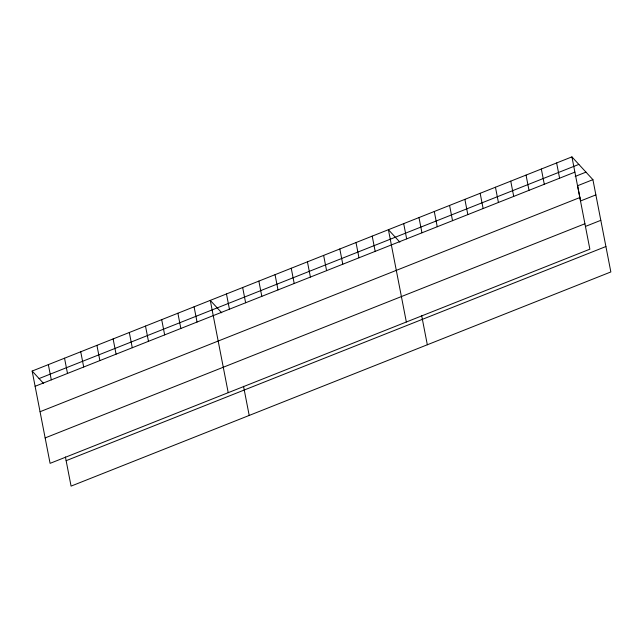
<?xml version="1.0" encoding="UTF-8"?>
<svg xmlns="http://www.w3.org/2000/svg" width="643" height="643" viewBox="0 0 643 643"><rect width="100%" height="100%" fill="white"/><g stroke="black" fill="none" stroke-linecap="round" stroke-linejoin="round"><path stroke-width="0.96" d="M571.924 156.884L589.864 249.187L50.09 463.346L32.15 371.051L571.924 156.884L592.91 179.654L610.85 271.949L71.076 486.116L65.409 456.948M39.078 378.558L578.853 164.399M35.116 386.29L574.89 172.131M575.188 176.423L585.982 172.139M592.91 179.654L577.615 185.723L580.581 200.962L595.868 194.893M40.059 411.721L579.833 197.554M45.147 437.923L584.921 223.756M585.524 226.392L600.811 220.324M66.133 460.685L605.907 246.526M399.866 242.138L388.404 229.704L406.344 321.998M221.739 312.811L210.277 300.377L228.217 392.672M32.15 371.051L43.611 383.485M556.629 162.952L559.595 178.199M541.334 169.021L544.299 184.268M526.046 175.089L529.004 190.328M510.751 181.157L513.717 196.396M495.456 187.226L498.421 202.465M480.16 193.294L483.126 208.533M464.873 199.362L467.831 214.601M449.578 205.43L452.535 220.67M434.282 211.499L437.248 226.738M418.987 217.567L421.953 232.806M403.691 223.635L406.657 238.874M421.655 315.592L427.33 344.769M372.209 236.126L375.174 251.365M356.013 242.548L358.979 257.795M339.817 248.978L342.783 264.217M323.63 255.4L326.588 270.647M307.434 261.822L310.4 277.069M291.239 268.252L294.205 283.491M275.051 274.674L278.009 289.921M258.856 281.095L261.822 296.343M242.66 287.525L245.626 302.765M226.473 293.947L229.43 309.195M243.528 386.274L249.203 415.442M194.082 306.799L197.047 322.047M177.886 313.221L180.852 328.469M161.698 319.651L164.656 334.89M145.503 326.073L148.469 341.32M129.307 332.495L132.273 347.742M113.12 338.925L116.078 354.164M96.924 345.347L99.882 360.594M80.729 351.777L83.694 367.016M64.533 358.199L67.499 373.438M48.346 364.621L51.303 379.868"/></g></svg>
